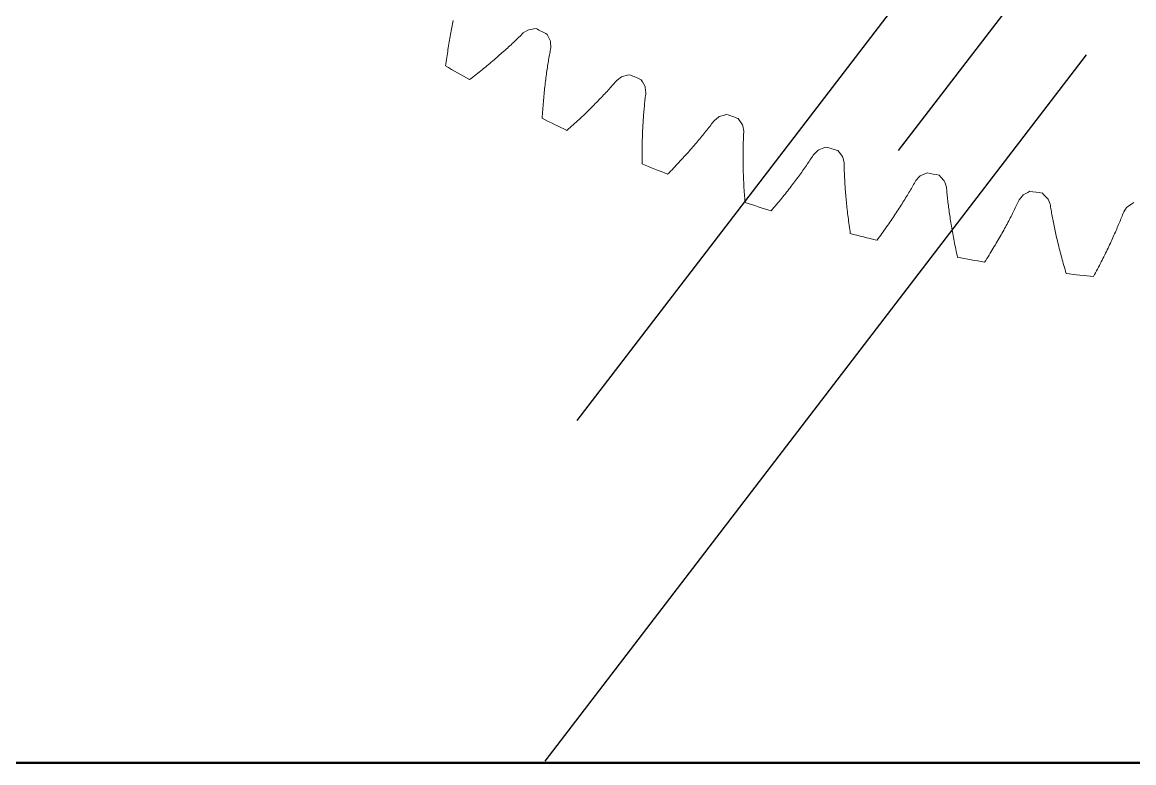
# Model space of a CAD drawing. Header units: millimetres. Extents: x 278858 to 279223, y 218711 to 219074.
# Drawn here: x 278965.55 to 278998.04, y 218755.83 to 218777.47 of the extents above; entities that cross this region are included whole.
import ezdxf

# ---------------------------------------------------------------- set-up
doc = ezdxf.new("R2010")
doc.units = ezdxf.units.MM
doc.header["$LTSCALE"] = 2
for name, color, linetype, lineweight in [('AM_4', 3, 'Continuous', 25), ('AM_9', 251, 'Continuous', 15), ('Visibile (ANSI)', 7, 'Continuous', 50)]:
    doc.layers.add(name, color=color, linetype=linetype, lineweight=lineweight)

msp = doc.modelspace()

# ---------------------------------------------------------------- linework, layer by layer
msp.add_circle((278950.271, 218815.828), 39)
at = {"layer": 'AM_4'}
for p, q in [((279006.983, 218794.36), (278991.155, 218773.719)), ((278997.587, 218786.473), (278981.759, 218765.831)), ((278996.647, 218776.52), (278980.819, 218755.879))]:
    msp.add_line(p, q, dxfattribs=at)
at = {"layer": 'AM_9'}
for p, q in [((278978.097, 218777.267), (278978.087, 218777.215)), ((278978.107, 218777.318), (278978.097, 218777.267)), ((278978.117, 218777.369), (278978.107, 218777.318)), ((278978.127, 218777.419), (278978.117, 218777.369)), ((278978.137, 218777.469), (278978.127, 218777.419)), ((278978.148, 218777.518), (278978.137, 218777.469)), ((278980.192, 218777.155), (278980.322, 218777.237)), ((278980.322, 218777.237), (278980.351, 218777.252)), ((278980.351, 218777.252), (278980.504, 218777.273)), ((278980.504, 218777.273), (278980.572, 218777.285)), ((278978.038, 218776.948), (278978.028, 218776.893)), ((278978.047, 218777.003), (278978.038, 218776.948)), ((278978.057, 218777.057), (278978.047, 218777.003)), ((278978.067, 218777.11), (278978.057, 218777.057)), ((278978.077, 218777.163), (278978.067, 218777.11)), ((278978.087, 218777.215), (278978.077, 218777.163)), ((278979.904, 218776.877), (278979.937, 218776.909)), ((278979.937, 218776.909), (278979.971, 218776.941)), ((278979.971, 218776.941), (278980.003, 218776.972)), ((278980.003, 218776.972), (278980.036, 218777.004)), ((278980.036, 218777.004), (278980.067, 218777.035)), ((278980.067, 218777.035), (278980.099, 218777.065)), ((278980.099, 218777.065), (278980.129, 218777.096)), ((278980.129, 218777.096), (278980.16, 218777.126)), ((278980.16, 218777.126), (278980.192, 218777.155)), ((278980.892, 218777.115), (278980.92, 218777.052)), ((278980.92, 218777.052), (278980.988, 218776.914)), ((278980.988, 218776.914), (278980.992, 218776.881)), ((278977.983, 218776.611), (278977.974, 218776.553)), ((278977.992, 218776.668), (278977.983, 218776.611)), ((278978.001, 218776.725), (278977.992, 218776.668)), ((278978.01, 218776.782), (278978.001, 218776.725)), ((278978.019, 218776.838), (278978.01, 218776.782)), ((278978.028, 218776.893), (278978.019, 218776.838)), ((278979.541, 218776.547), (278979.58, 218776.581)), ((278979.58, 218776.581), (278979.618, 218776.614)), ((278979.618, 218776.614), (278979.655, 218776.648)), ((278979.655, 218776.648), (278979.692, 218776.681)), ((278979.692, 218776.681), (278979.729, 218776.715)), ((278979.729, 218776.715), (278979.765, 218776.748)), ((278979.765, 218776.748), (278979.8, 218776.78)), ((278979.8, 218776.78), (278979.835, 218776.813)), ((278979.835, 218776.813), (278979.87, 218776.845)), ((278979.87, 218776.845), (278979.904, 218776.877)), ((278980.975, 218776.6), (278980.967, 218776.556)), ((278980.983, 218776.642), (278980.975, 218776.6)), ((278980.991, 218776.684), (278980.983, 218776.642)), ((278980.996, 218776.727), (278980.991, 218776.684)), ((278980.992, 218776.881), (278980.996, 218776.727)), ((278977.932, 218776.255), (278977.924, 218776.194)), ((278977.94, 218776.315), (278977.932, 218776.255)), ((278977.948, 218776.376), (278977.94, 218776.315)), ((278977.957, 218776.435), (278977.948, 218776.376)), ((278977.965, 218776.494), (278977.957, 218776.435)), ((278977.974, 218776.553), (278977.965, 218776.494)), ((278979.174, 218776.232), (278979.217, 218776.268)), ((278979.217, 218776.268), (278979.259, 218776.303)), ((278979.259, 218776.303), (278979.301, 218776.339)), ((278979.301, 218776.339), (278979.342, 218776.374)), ((278979.342, 218776.374), (278979.383, 218776.409)), ((278979.383, 218776.409), (278979.423, 218776.443)), ((278979.423, 218776.443), (278979.463, 218776.478)), ((278979.463, 218776.478), (278979.503, 218776.512)), ((278979.503, 218776.512), (278979.541, 218776.547)), ((278980.92, 218776.287), (278980.913, 218776.24)), ((278980.928, 218776.333), (278980.92, 218776.287)), ((278980.935, 218776.379), (278980.928, 218776.333)), ((278980.943, 218776.424), (278980.935, 218776.379)), ((278980.951, 218776.469), (278980.943, 218776.424)), ((278980.959, 218776.513), (278980.951, 218776.469)), ((278980.967, 218776.556), (278980.959, 218776.513)), ((278978.765, 218775.904), (278978.813, 218775.941)), ((278978.813, 218775.941), (278978.86, 218775.978)), ((278978.86, 218775.978), (278978.906, 218776.015)), ((278978.906, 218776.015), (278978.952, 218776.051)), ((278978.952, 218776.051), (278978.997, 218776.088)), ((278978.997, 218776.088), (278979.042, 218776.124)), ((278979.042, 218776.124), (278979.087, 218776.16)), ((278979.087, 218776.16), (278979.13, 218776.196)), ((278979.13, 218776.196), (278979.174, 218776.232)), ((278980.87, 218775.949), (278980.863, 218775.898)), ((278980.876, 218775.999), (278980.87, 218775.949)), ((278980.884, 218776.048), (278980.876, 218775.999)), ((278980.891, 218776.097), (278980.884, 218776.048)), ((278980.898, 218776.145), (278980.891, 218776.097)), ((278980.905, 218776.193), (278980.898, 218776.145)), ((278980.913, 218776.24), (278980.905, 218776.193)), ((278983.244, 218775.919), (278983.311, 218775.935)), ((278978.62, 218775.792), (278978.669, 218775.829)), ((278978.669, 218775.829), (278978.717, 218775.867)), ((278978.717, 218775.867), (278978.765, 218775.904)), ((278980.83, 218775.639), (278980.824, 218775.586)), ((278980.836, 218775.692), (278980.83, 218775.639)), ((278980.843, 218775.744), (278980.836, 218775.692)), ((278980.849, 218775.796), (278980.843, 218775.744)), ((278980.856, 218775.848), (278980.849, 218775.796)), ((278980.863, 218775.898), (278980.856, 218775.848)), ((278982.766, 218775.584), (278982.796, 218775.617)), ((278982.796, 218775.617), (278982.825, 218775.65)), ((278982.825, 218775.65), (278982.854, 218775.683)), ((278982.854, 218775.683), (278982.883, 218775.715)), ((278982.883, 218775.715), (278982.911, 218775.748)), ((278982.911, 218775.748), (278982.941, 218775.779)), ((278982.941, 218775.779), (278983.065, 218775.87)), ((278983.065, 218775.87), (278983.093, 218775.887)), ((278983.093, 218775.887), (278983.244, 218775.919)), ((278983.642, 218775.787), (278983.675, 218775.727)), ((278983.675, 218775.727), (278983.752, 218775.593)), ((278980.795, 218775.311), (278980.79, 218775.254)), ((278980.801, 218775.367), (278980.795, 218775.311)), ((278980.806, 218775.422), (278980.801, 218775.367)), ((278980.812, 218775.477), (278980.806, 218775.422)), ((278980.818, 218775.532), (278980.812, 218775.477)), ((278980.824, 218775.586), (278980.818, 218775.532)), ((278982.441, 218775.236), (278982.475, 218775.272)), ((278982.475, 218775.272), (278982.51, 218775.307)), ((278982.51, 218775.307), (278982.543, 218775.343)), ((278982.543, 218775.343), (278982.576, 218775.378)), ((278982.576, 218775.378), (278982.609, 218775.413)), ((278982.609, 218775.413), (278982.641, 218775.447)), ((278982.641, 218775.447), (278982.673, 218775.482)), ((278982.673, 218775.482), (278982.704, 218775.516)), ((278982.704, 218775.516), (278982.735, 218775.55)), ((278982.735, 218775.55), (278982.766, 218775.584)), ((278983.752, 218775.593), (278983.758, 218775.561)), ((278983.76, 218775.279), (278983.755, 218775.236)), ((278983.758, 218775.561), (278983.773, 218775.408)), ((278983.765, 218775.322), (278983.76, 218775.279)), ((278983.771, 218775.365), (278983.765, 218775.322)), ((278983.773, 218775.408), (278983.771, 218775.365)), ((278980.766, 218774.964), (278980.761, 218774.905)), ((278980.77, 218775.023), (278980.766, 218774.964)), ((278980.775, 218775.082), (278980.77, 218775.023)), ((278980.78, 218775.14), (278980.775, 218775.082)), ((278980.785, 218775.197), (278980.78, 218775.14)), ((278980.79, 218775.254), (278980.785, 218775.197)), ((278982.148, 218774.94), (278982.186, 218774.978)), ((278982.186, 218774.978), (278982.224, 218775.015)), ((278982.224, 218775.015), (278982.261, 218775.053)), ((278982.261, 218775.053), (278982.298, 218775.09)), ((278982.298, 218775.09), (278982.335, 218775.126)), ((278982.335, 218775.126), (278982.37, 218775.163)), ((278982.37, 218775.163), (278982.406, 218775.199)), ((278982.406, 218775.199), (278982.441, 218775.236)), ((278983.728, 218774.964), (278983.724, 218774.916)), ((278983.732, 218775.01), (278983.728, 218774.964)), ((278983.737, 218775.056), (278983.732, 218775.01)), ((278983.741, 218775.102), (278983.737, 218775.056)), ((278983.746, 218775.147), (278983.741, 218775.102)), ((278983.751, 218775.192), (278983.746, 218775.147)), ((278983.755, 218775.236), (278983.751, 218775.192)), ((278980.749, 218774.723), (278980.746, 218774.662)), ((278980.753, 218774.784), (278980.749, 218774.723)), ((278980.757, 218774.845), (278980.753, 218774.784)), ((278980.761, 218774.905), (278980.757, 218774.845)), ((278981.781, 218774.591), (278981.824, 218774.631)), ((278981.824, 218774.631), (278981.866, 218774.67)), ((278981.866, 218774.67), (278981.908, 218774.709)), ((278981.908, 218774.709), (278981.949, 218774.748)), ((278981.949, 218774.748), (278981.99, 218774.787)), ((278981.99, 218774.787), (278982.03, 218774.826)), ((278982.03, 218774.826), (278982.07, 218774.864)), ((278982.07, 218774.864), (278982.109, 218774.902)), ((278982.109, 218774.902), (278982.148, 218774.94)), ((278983.701, 218774.623), (278983.698, 218774.572)), ((278983.705, 218774.673), (278983.701, 218774.623)), ((278983.708, 218774.723), (278983.705, 218774.673)), ((278983.712, 218774.772), (278983.708, 218774.723)), ((278983.716, 218774.821), (278983.712, 218774.772)), ((278983.72, 218774.869), (278983.716, 218774.821)), ((278983.724, 218774.916), (278983.72, 218774.869)), ((278985.78, 218774.598), (278985.897, 218774.697)), ((278985.897, 218774.697), (278985.924, 218774.716)), ((278985.924, 218774.716), (278986.072, 218774.758)), ((278986.072, 218774.758), (278986.138, 218774.779)), ((278986.478, 218774.655), (278986.515, 218774.597)), ((278981.468, 218774.309), (278981.514, 218774.35)), ((278981.514, 218774.35), (278981.56, 218774.391)), ((278981.56, 218774.391), (278981.605, 218774.431)), ((278981.605, 218774.431), (278981.65, 218774.472)), ((278981.65, 218774.472), (278981.694, 218774.512)), ((278981.694, 218774.512), (278981.738, 218774.552)), ((278981.738, 218774.552), (278981.781, 218774.591)), ((278983.683, 218774.311), (278983.681, 218774.257)), ((278983.686, 218774.364), (278983.683, 218774.311)), ((278983.689, 218774.417), (278983.686, 218774.364)), ((278983.692, 218774.469), (278983.689, 218774.417)), ((278983.695, 218774.521), (278983.692, 218774.469)), ((278983.698, 218774.572), (278983.695, 218774.521)), ((278985.533, 218774.283), (278985.562, 218774.319)), ((278985.562, 218774.319), (278985.59, 218774.355)), ((278985.59, 218774.355), (278985.618, 218774.391)), ((278985.618, 218774.391), (278985.646, 218774.426)), ((278985.646, 218774.426), (278985.673, 218774.461)), ((278985.673, 218774.461), (278985.699, 218774.496)), ((278985.699, 218774.496), (278985.726, 218774.53)), ((278985.726, 218774.53), (278985.752, 218774.565)), ((278985.752, 218774.565), (278985.78, 218774.598)), ((278986.515, 218774.597), (278986.601, 218774.469)), ((278986.601, 218774.469), (278986.61, 218774.437)), ((278986.61, 218774.437), (278986.636, 218774.286)), ((278983.672, 218773.981), (278983.67, 218773.925)), ((278983.673, 218774.038), (278983.672, 218773.981)), ((278983.675, 218774.093), (278983.673, 218774.038)), ((278983.677, 218774.148), (278983.675, 218774.093)), ((278983.679, 218774.203), (278983.677, 218774.148)), ((278983.681, 218774.257), (278983.679, 218774.203)), ((278985.253, 218773.944), (278985.286, 218773.982)), ((278985.286, 218773.982), (278985.318, 218774.021)), ((278985.318, 218774.021), (278985.35, 218774.059)), ((278985.35, 218774.059), (278985.382, 218774.097)), ((278985.382, 218774.097), (278985.413, 218774.135)), ((278985.413, 218774.135), (278985.444, 218774.172)), ((278985.444, 218774.172), (278985.474, 218774.209)), ((278985.474, 218774.209), (278985.503, 218774.246)), ((278985.503, 218774.246), (278985.533, 218774.283)), ((278986.625, 218773.978), (278986.624, 218773.932)), ((278986.626, 218774.024), (278986.625, 218773.978)), ((278986.628, 218774.068), (278986.626, 218774.024)), ((278986.63, 218774.113), (278986.628, 218774.068)), ((278986.632, 218774.157), (278986.63, 218774.113)), ((278986.634, 218774.2), (278986.632, 218774.157)), ((278986.636, 218774.243), (278986.634, 218774.2)), ((278986.636, 218774.286), (278986.636, 218774.243)), ((278983.667, 218773.693), (278983.666, 218773.634)), ((278983.668, 218773.81), (278983.667, 218773.751)), ((278983.667, 218773.751), (278983.667, 218773.693)), ((278983.669, 218773.867), (278983.668, 218773.81)), ((278983.67, 218773.925), (278983.669, 218773.867)), ((278984.974, 218773.624), (278985.011, 218773.665)), ((278985.011, 218773.665), (278985.047, 218773.706)), ((278985.047, 218773.706), (278985.082, 218773.746)), ((278985.082, 218773.746), (278985.117, 218773.786)), ((278985.117, 218773.786), (278985.152, 218773.826)), ((278985.152, 218773.826), (278985.186, 218773.865)), ((278985.186, 218773.865), (278985.22, 218773.905)), ((278985.22, 218773.905), (278985.253, 218773.944)), ((278986.619, 218773.647), (278986.618, 218773.598)), ((278986.62, 218773.744), (278986.619, 218773.696)), ((278986.619, 218773.696), (278986.619, 218773.647)), ((278986.621, 218773.839), (278986.62, 218773.792)), ((278986.62, 218773.792), (278986.62, 218773.744)), ((278986.622, 218773.886), (278986.621, 218773.839)), ((278986.624, 218773.932), (278986.622, 218773.886)), ((278988.693, 218773.617), (278988.803, 218773.725)), ((278988.803, 218773.725), (278988.829, 218773.745)), ((278988.829, 218773.745), (278988.974, 218773.798)), ((278988.974, 218773.798), (278989.038, 218773.823)), ((278989.386, 218773.724), (278989.427, 218773.668)), ((278989.427, 218773.668), (278989.522, 218773.547)), ((278983.666, 218773.634), (278983.666, 218773.574)), ((278983.666, 218773.574), (278983.666, 218773.514)), ((278983.666, 218773.514), (278983.666, 218773.453)), ((278983.666, 218773.453), (278983.667, 218773.392)), ((278983.667, 218773.392), (278983.667, 218773.33)), ((278984.665, 218773.29), (278984.705, 218773.332)), ((278984.705, 218773.332), (278984.745, 218773.375)), ((278984.745, 218773.375), (278984.784, 218773.417)), ((278984.784, 218773.417), (278984.823, 218773.459)), ((278984.823, 218773.459), (278984.862, 218773.501)), ((278984.862, 218773.501), (278984.9, 218773.542)), ((278984.9, 218773.542), (278984.937, 218773.583)), ((278984.937, 218773.583), (278984.974, 218773.624)), ((278986.618, 218773.598), (278986.618, 218773.548)), ((278986.618, 218773.548), (278986.618, 218773.498)), ((278986.618, 218773.498), (278986.618, 218773.447)), ((278986.618, 218773.447), (278986.619, 218773.396)), ((278986.619, 218773.396), (278986.62, 218773.344)), ((278986.62, 218773.344), (278986.62, 218773.291)), ((278988.469, 218773.286), (278988.495, 218773.324)), ((278988.495, 218773.324), (278988.521, 218773.362)), ((278988.521, 218773.362), (278988.547, 218773.4)), ((278988.547, 218773.4), (278988.572, 218773.437)), ((278988.572, 218773.437), (278988.596, 218773.474)), ((278988.596, 218773.474), (278988.621, 218773.51)), ((278988.621, 218773.51), (278988.644, 218773.547)), ((278988.644, 218773.547), (278988.668, 218773.583)), ((278988.668, 218773.583), (278988.693, 218773.617)), ((278989.522, 218773.547), (278989.533, 218773.516)), ((278989.533, 218773.516), (278989.569, 218773.366)), ((278989.569, 218773.366), (278989.572, 218773.323)), ((278989.572, 218773.323), (278989.573, 218773.28)), ((278984.412, 218773.029), (278984.456, 218773.073)), ((278984.456, 218773.073), (278984.498, 218773.117)), ((278984.498, 218773.117), (278984.541, 218773.16)), ((278984.541, 218773.16), (278984.583, 218773.204)), ((278984.583, 218773.204), (278984.624, 218773.247)), ((278984.624, 218773.247), (278984.665, 218773.29)), ((278986.62, 218773.291), (278986.621, 218773.239)), ((278986.621, 218773.239), (278986.622, 218773.185)), ((278986.622, 218773.185), (278986.624, 218773.132)), ((278986.624, 218773.132), (278986.625, 218773.077)), ((278986.625, 218773.077), (278986.627, 218773.023)), ((278986.627, 218773.023), (278986.629, 218772.967)), ((278988.244, 218772.969), (278988.274, 218773.01)), ((278988.274, 218773.01), (278988.303, 218773.05)), ((278988.303, 218773.05), (278988.332, 218773.09)), ((278988.332, 218773.09), (278988.36, 218773.13)), ((278988.36, 218773.13), (278988.388, 218773.17)), ((278988.388, 218773.17), (278988.415, 218773.209)), ((278988.415, 218773.209), (278988.442, 218773.248)), ((278988.442, 218773.248), (278988.469, 218773.286)), ((278989.573, 218773.28), (278989.574, 218773.237)), ((278989.574, 218773.237), (278989.575, 218773.193)), ((278989.575, 218773.193), (278989.577, 218773.149)), ((278989.577, 218773.149), (278989.578, 218773.104)), ((278989.578, 218773.104), (278989.58, 218773.059)), ((278989.58, 218773.059), (278989.582, 218773.013)), ((278989.582, 218773.013), (278989.584, 218772.966)), ((278991.795, 218772.98), (278991.935, 218773.043)), ((278991.935, 218773.043), (278991.998, 218773.072)), ((278992.352, 218772.997), (278992.397, 218772.944)), ((278986.629, 218772.967), (278986.631, 218772.912)), ((278986.631, 218772.912), (278986.634, 218772.856)), ((278986.634, 218772.856), (278986.636, 218772.799)), ((278986.636, 218772.799), (278986.639, 218772.742)), ((278986.639, 218772.742), (278986.642, 218772.684)), ((278986.642, 218772.684), (278986.645, 218772.626)), ((278987.991, 218772.634), (278988.024, 218772.677)), ((278988.024, 218772.677), (278988.057, 218772.719)), ((278988.057, 218772.719), (278988.089, 218772.762)), ((278988.089, 218772.762), (278988.121, 218772.804)), ((278988.121, 218772.804), (278988.153, 218772.846)), ((278988.153, 218772.846), (278988.183, 218772.887)), ((278988.183, 218772.887), (278988.214, 218772.928)), ((278988.214, 218772.928), (278988.244, 218772.969)), ((278989.584, 218772.966), (278989.586, 218772.92)), ((278989.586, 218772.92), (278989.588, 218772.872)), ((278989.588, 218772.872), (278989.591, 218772.825)), ((278989.591, 218772.825), (278989.594, 218772.776)), ((278989.594, 218772.776), (278989.597, 218772.728)), ((278989.597, 218772.728), (278989.6, 218772.678)), ((278989.6, 218772.678), (278989.603, 218772.629)), ((278991.56, 218772.654), (278991.582, 218772.693)), ((278991.582, 218772.693), (278991.603, 218772.731)), ((278991.603, 218772.731), (278991.625, 218772.769)), ((278991.625, 218772.769), (278991.645, 218772.806)), ((278991.645, 218772.806), (278991.669, 218772.843)), ((278991.669, 218772.843), (278991.771, 218772.958)), ((278991.771, 218772.958), (278991.795, 218772.98)), ((278992.397, 218772.944), (278992.5, 218772.83)), ((278992.5, 218772.83), (278992.513, 218772.8)), ((278992.513, 218772.8), (278992.56, 218772.653)), ((278986.645, 218772.626), (278986.649, 218772.567)), ((278986.649, 218772.567), (278986.653, 218772.508)), ((278986.653, 218772.508), (278986.656, 218772.449)), ((278986.656, 218772.449), (278986.661, 218772.389)), ((278986.661, 218772.389), (278986.665, 218772.328)), ((278987.747, 218772.325), (278987.783, 218772.37)), ((278987.783, 218772.37), (278987.819, 218772.415)), ((278987.819, 218772.415), (278987.854, 218772.459)), ((278987.854, 218772.459), (278987.889, 218772.503)), ((278987.889, 218772.503), (278987.924, 218772.547)), ((278987.924, 218772.547), (278987.958, 218772.59)), ((278987.958, 218772.59), (278987.991, 218772.634)), ((278989.603, 218772.629), (278989.607, 218772.579)), ((278989.607, 218772.579), (278989.611, 218772.528)), ((278989.611, 218772.528), (278989.615, 218772.477)), ((278989.615, 218772.477), (278989.619, 218772.425)), ((278989.619, 218772.425), (278989.623, 218772.373)), ((278989.623, 218772.373), (278989.628, 218772.321)), ((278991.37, 218772.334), (278991.395, 218772.375)), ((278991.395, 218772.375), (278991.42, 218772.416)), ((278991.42, 218772.416), (278991.444, 218772.456)), ((278991.444, 218772.456), (278991.468, 218772.497)), ((278991.468, 218772.497), (278991.491, 218772.537)), ((278991.491, 218772.537), (278991.515, 218772.576)), ((278991.515, 218772.576), (278991.537, 218772.615)), ((278991.537, 218772.615), (278991.56, 218772.654)), ((278992.56, 218772.653), (278992.566, 218772.611)), ((278992.566, 218772.611), (278992.57, 218772.568)), ((278992.57, 218772.568), (278992.574, 218772.525)), ((278992.574, 218772.525), (278992.578, 218772.481)), ((278992.578, 218772.481), (278992.582, 218772.437)), ((278992.582, 218772.437), (278992.587, 218772.392)), ((278992.587, 218772.392), (278992.592, 218772.347)), ((278992.592, 218772.347), (278992.597, 218772.302)), ((278994.69, 218772.278), (278994.784, 218772.399)), ((278994.784, 218772.399), (278994.807, 218772.423)), ((278994.807, 218772.423), (278994.943, 218772.496)), ((278994.943, 218772.496), (278995.003, 218772.53)), ((278995.362, 218772.479), (278995.41, 218772.43)), ((278995.41, 218772.43), (278995.521, 218772.323)), ((278986.665, 218772.328), (278986.67, 218772.267)), ((278986.67, 218772.267), (278986.675, 218772.206)), ((278987.479, 218772.004), (278987.519, 218772.051)), ((278987.519, 218772.051), (278987.558, 218772.097)), ((278987.558, 218772.097), (278987.597, 218772.143)), ((278987.597, 218772.143), (278987.635, 218772.189)), ((278987.635, 218772.189), (278987.673, 218772.235)), ((278987.673, 218772.235), (278987.71, 218772.28)), ((278987.71, 218772.28), (278987.747, 218772.325)), ((278989.628, 218772.321), (278989.633, 218772.267)), ((278989.633, 218772.267), (278989.638, 218772.214)), ((278989.638, 218772.214), (278989.643, 218772.16)), ((278989.643, 218772.16), (278989.649, 218772.105)), ((278989.649, 218772.105), (278989.655, 218772.051)), ((278989.655, 218772.051), (278989.661, 218771.995)), ((278991.154, 218771.991), (278991.183, 218772.035)), ((278991.183, 218772.035), (278991.211, 218772.079)), ((278991.211, 218772.079), (278991.238, 218772.122)), ((278991.238, 218772.122), (278991.265, 218772.165)), ((278991.265, 218772.165), (278991.292, 218772.208)), ((278991.292, 218772.208), (278991.318, 218772.25)), ((278991.318, 218772.25), (278991.344, 218772.292)), ((278991.344, 218772.292), (278991.37, 218772.334)), ((278992.597, 218772.302), (278992.602, 218772.256)), ((278992.602, 218772.256), (278992.608, 218772.209)), ((278992.608, 218772.209), (278992.613, 218772.162)), ((278992.613, 218772.162), (278992.619, 218772.115)), ((278992.619, 218772.115), (278992.625, 218772.067)), ((278992.625, 218772.067), (278992.632, 218772.018)), ((278994.555, 218772.001), (278994.575, 218772.042)), ((278994.575, 218772.042), (278994.595, 218772.082)), ((278994.595, 218772.082), (278994.614, 218772.122)), ((278994.614, 218772.122), (278994.633, 218772.162)), ((278994.633, 218772.162), (278994.652, 218772.201)), ((278994.652, 218772.201), (278994.67, 218772.24)), ((278994.67, 218772.24), (278994.69, 218772.278)), ((278995.521, 218772.323), (278995.536, 218772.294)), ((278995.536, 218772.294), (278995.593, 218772.151)), ((278995.593, 218772.151), (278995.602, 218772.109)), ((278995.602, 218772.109), (278995.609, 218772.066)), ((278995.609, 218772.066), (278995.616, 218772.024)), ((278995.616, 218772.024), (278995.623, 218771.98)), ((278997.744, 218771.925), (278997.83, 218772.053)), ((278997.83, 218772.053), (278997.851, 218772.078)), ((278997.851, 218772.078), (278997.981, 218772.16)), ((278997.981, 218772.16), (278998.039, 218772.198)), ((278987.439, 218771.957), (278987.479, 218772.004)), ((278989.661, 218771.995), (278989.667, 218771.939)), ((278989.667, 218771.939), (278989.673, 218771.883)), ((278989.673, 218771.883), (278989.68, 218771.826)), ((278989.68, 218771.826), (278989.687, 218771.769)), ((278989.687, 218771.769), (278989.695, 218771.711)), ((278989.695, 218771.711), (278989.702, 218771.653)), ((278990.944, 218771.675), (278990.975, 218771.721)), ((278990.975, 218771.721), (278991.006, 218771.767)), ((278991.006, 218771.767), (278991.037, 218771.812)), ((278991.037, 218771.812), (278991.067, 218771.858)), ((278991.067, 218771.858), (278991.096, 218771.903)), ((278991.096, 218771.903), (278991.126, 218771.947)), ((278991.126, 218771.947), (278991.154, 218771.991)), ((278992.632, 218772.018), (278992.638, 218771.969)), ((278992.638, 218771.969), (278992.645, 218771.92)), ((278992.645, 218771.92), (278992.652, 218771.87)), ((278992.652, 218771.87), (278992.659, 218771.82)), ((278992.659, 218771.82), (278992.667, 218771.769)), ((278992.667, 218771.769), (278992.675, 218771.718)), ((278992.675, 218771.718), (278992.683, 218771.666)), ((278994.383, 218771.662), (278994.405, 218771.706)), ((278994.405, 218771.706), (278994.428, 218771.749)), ((278994.428, 218771.749), (278994.45, 218771.792)), ((278994.45, 218771.792), (278994.472, 218771.834)), ((278994.472, 218771.834), (278994.493, 218771.877)), ((278994.493, 218771.877), (278994.514, 218771.918)), ((278994.514, 218771.918), (278994.535, 218771.96)), ((278994.535, 218771.96), (278994.555, 218772.001)), ((278995.623, 218771.98), (278995.63, 218771.937)), ((278995.63, 218771.937), (278995.638, 218771.892)), ((278995.638, 218771.892), (278995.646, 218771.848)), ((278995.646, 218771.848), (278995.654, 218771.803)), ((278995.654, 218771.803), (278995.663, 218771.757)), ((278995.663, 218771.757), (278995.671, 218771.711)), ((278995.671, 218771.711), (278995.68, 218771.665)), ((278997.646, 218771.681), (278997.663, 218771.723)), ((278997.663, 218771.723), (278997.679, 218771.764)), ((278997.679, 218771.764), (278997.695, 218771.805)), ((278997.695, 218771.805), (278997.711, 218771.845)), ((278997.711, 218771.845), (278997.727, 218771.885)), ((278997.727, 218771.885), (278997.744, 218771.925)), ((278989.702, 218771.653), (278989.71, 218771.594)), ((278989.71, 218771.594), (278989.718, 218771.535)), ((278989.718, 218771.535), (278989.726, 218771.475)), ((278989.726, 218771.475), (278989.735, 218771.415)), ((278989.735, 218771.415), (278989.744, 218771.355)), ((278990.712, 218771.344), (278990.747, 218771.392)), ((278990.747, 218771.392), (278990.781, 218771.44)), ((278990.781, 218771.44), (278990.814, 218771.488)), ((278990.814, 218771.488), (278990.847, 218771.535)), ((278990.847, 218771.535), (278990.88, 218771.582)), ((278990.88, 218771.582), (278990.912, 218771.629)), ((278990.912, 218771.629), (278990.944, 218771.675)), ((278992.683, 218771.666), (278992.691, 218771.614)), ((278992.691, 218771.614), (278992.7, 218771.562)), ((278992.7, 218771.562), (278992.709, 218771.509)), ((278992.709, 218771.509), (278992.718, 218771.455)), ((278992.718, 218771.455), (278992.727, 218771.401)), ((278992.727, 218771.401), (278992.737, 218771.347)), ((278994.211, 218771.346), (278994.237, 218771.392)), ((278994.237, 218771.392), (278994.262, 218771.438)), ((278994.262, 218771.438), (278994.287, 218771.484)), ((278994.287, 218771.484), (278994.312, 218771.529)), ((278994.312, 218771.529), (278994.336, 218771.573)), ((278994.336, 218771.573), (278994.359, 218771.618)), ((278994.359, 218771.618), (278994.383, 218771.662)), ((278995.68, 218771.665), (278995.69, 218771.618)), ((278995.69, 218771.618), (278995.699, 218771.57)), ((278995.699, 218771.57), (278995.709, 218771.522)), ((278995.709, 218771.522), (278995.719, 218771.474)), ((278995.719, 218771.474), (278995.729, 218771.425)), ((278995.729, 218771.425), (278995.74, 218771.376)), ((278995.74, 218771.376), (278995.75, 218771.326)), ((278997.5, 218771.334), (278997.52, 218771.379)), ((278997.52, 218771.379), (278997.539, 218771.423)), ((278997.539, 218771.423), (278997.557, 218771.467)), ((278997.557, 218771.467), (278997.576, 218771.511)), ((278997.576, 218771.511), (278997.594, 218771.554)), ((278997.594, 218771.554), (278997.612, 218771.597)), ((278997.612, 218771.597), (278997.629, 218771.639)), ((278997.629, 218771.639), (278997.646, 218771.681)), ((278989.744, 218771.355), (278989.753, 218771.294)), ((278990.533, 218771.099), (278990.57, 218771.149)), ((278990.57, 218771.149), (278990.606, 218771.198)), ((278990.606, 218771.198), (278990.642, 218771.247)), ((278990.642, 218771.247), (278990.677, 218771.296)), ((278990.677, 218771.296), (278990.712, 218771.344)), ((278992.737, 218771.347), (278992.747, 218771.292)), ((278992.747, 218771.292), (278992.757, 218771.237)), ((278992.757, 218771.237), (278992.767, 218771.181)), ((278992.767, 218771.181), (278992.778, 218771.125)), ((278992.778, 218771.125), (278992.789, 218771.068)), ((278992.789, 218771.068), (278992.8, 218771.011)), ((278994.021, 218771.014), (278994.049, 218771.062)), ((278994.049, 218771.062), (278994.077, 218771.11)), ((278994.077, 218771.11), (278994.105, 218771.158)), ((278994.105, 218771.158), (278994.132, 218771.206)), ((278994.132, 218771.206), (278994.159, 218771.253)), ((278994.159, 218771.253), (278994.185, 218771.3)), ((278994.185, 218771.3), (278994.211, 218771.346)), ((278995.75, 218771.326), (278995.761, 218771.276)), ((278995.761, 218771.276), (278995.773, 218771.226)), ((278995.773, 218771.226), (278995.784, 218771.175)), ((278995.784, 218771.175), (278995.796, 218771.124)), ((278995.796, 218771.124), (278995.809, 218771.072)), ((278995.809, 218771.072), (278995.821, 218771.019)), ((278997.354, 218771.01), (278997.376, 218771.057)), ((278997.376, 218771.057), (278997.397, 218771.104)), ((278997.397, 218771.104), (278997.419, 218771.151)), ((278997.419, 218771.151), (278997.44, 218771.197)), ((278997.44, 218771.197), (278997.46, 218771.243)), ((278997.46, 218771.243), (278997.48, 218771.289)), ((278997.48, 218771.289), (278997.5, 218771.334)), ((278992.8, 218771.011), (278992.812, 218770.953)), ((278992.812, 218770.953), (278992.824, 218770.895)), ((278992.824, 218770.895), (278992.836, 218770.837)), ((278992.836, 218770.837), (278992.849, 218770.778)), ((278992.849, 218770.778), (278992.861, 218770.719)), ((278993.841, 218770.716), (278993.872, 218770.766)), ((278993.872, 218770.766), (278993.903, 218770.817)), ((278993.903, 218770.817), (278993.933, 218770.866)), ((278993.933, 218770.866), (278993.962, 218770.916)), ((278993.962, 218770.916), (278993.992, 218770.965)), ((278993.992, 218770.965), (278994.021, 218771.014)), ((278995.821, 218771.019), (278995.834, 218770.967)), ((278995.834, 218770.967), (278995.847, 218770.913)), ((278995.847, 218770.913), (278995.86, 218770.86)), ((278995.86, 218770.86), (278995.874, 218770.806)), ((278995.874, 218770.806), (278995.888, 218770.751)), ((278995.888, 218770.751), (278995.902, 218770.696)), ((278997.214, 218770.718), (278997.238, 218770.767)), ((278997.238, 218770.767), (278997.262, 218770.816)), ((278997.262, 218770.816), (278997.286, 218770.865)), ((278997.286, 218770.865), (278997.309, 218770.914)), ((278997.309, 218770.914), (278997.332, 218770.962)), ((278997.332, 218770.962), (278997.354, 218771.01)), ((278992.861, 218770.719), (278992.874, 218770.659)), ((278992.874, 218770.659), (278992.888, 218770.599)), ((278993.679, 218770.459), (278993.712, 218770.511)), ((278993.712, 218770.511), (278993.745, 218770.563)), ((278993.745, 218770.563), (278993.778, 218770.614)), ((278993.778, 218770.614), (278993.809, 218770.665)), ((278993.809, 218770.665), (278993.841, 218770.716)), ((278995.902, 218770.696), (278995.917, 218770.641)), ((278995.917, 218770.641), (278995.932, 218770.585)), ((278995.932, 218770.585), (278995.947, 218770.529)), ((278995.947, 218770.529), (278995.963, 218770.473)), ((278995.963, 218770.473), (278995.979, 218770.416)), ((278995.979, 218770.416), (278995.995, 218770.358)), ((278997.033, 218770.36), (278997.06, 218770.412)), ((278997.06, 218770.412), (278997.087, 218770.464)), ((278997.087, 218770.464), (278997.113, 218770.515)), ((278997.113, 218770.515), (278997.139, 218770.566)), ((278997.139, 218770.566), (278997.164, 218770.617)), ((278997.164, 218770.617), (278997.189, 218770.668)), ((278997.189, 218770.668), (278997.214, 218770.718)), ((278995.995, 218770.358), (278996.012, 218770.3)), ((278996.012, 218770.3), (278996.029, 218770.242)), ((278996.029, 218770.242), (278996.046, 218770.183)), ((278996.046, 218770.183), (278996.063, 218770.124)), ((278996.862, 218770.04), (278996.892, 218770.094)), ((278996.892, 218770.094), (278996.921, 218770.148)), ((278996.921, 218770.148), (278996.95, 218770.202)), ((278996.95, 218770.202), (278996.978, 218770.255)), ((278996.978, 218770.255), (278997.006, 218770.308)), ((278997.006, 218770.308), (278997.033, 218770.36))]:
    msp.add_line(p, q, dxfattribs=at)
for radius, start, end in [(43.75, 241.7628, 242.2372), (46, 239.4996, 240.5004), (43.75, 245.7628, 246.2372), (46, 243.4996, 244.5004), (43.75, 249.7628, 250.2372), (43.75, 253.7628, 254.2372), (46, 247.4996, 248.5004), (43.75, 257.7628, 258.2372), (43.75, 261.7628, 262.2372), (46, 251.4996, 252.5004), (46, 255.4996, 256.5004), (46, 259.4996, 260.5004), (46, 263.4996, 264.5004)]:
    msp.add_arc((279001.271, 218815.828), radius, start, end, dxfattribs=at)
at = {"layer": 'Visibile (ANSI)'}
msp.add_line((279049.271, 218755.828), (278884.271, 218755.828), dxfattribs=at)

doc.saveas('drawing.dxf')
